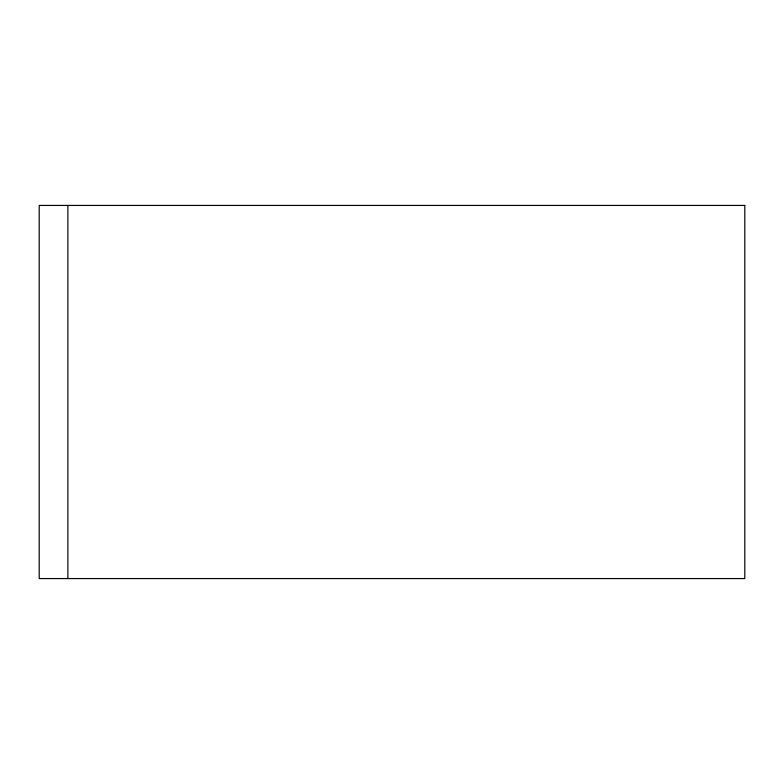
<?xml version="1.0" encoding="UTF-8"?>
<svg xmlns="http://www.w3.org/2000/svg" width="784" height="784" viewBox="0 0 784 784"><rect width="100%" height="100%" fill="white"/><g stroke="black" fill="none" stroke-linecap="round" stroke-linejoin="round"><path stroke-width="1.18" d="M67.885 205.428L67.885 578.572M744.8 205.428L39.2 205.428L39.2 578.572L744.8 578.572L744.8 205.428"/></g></svg>
